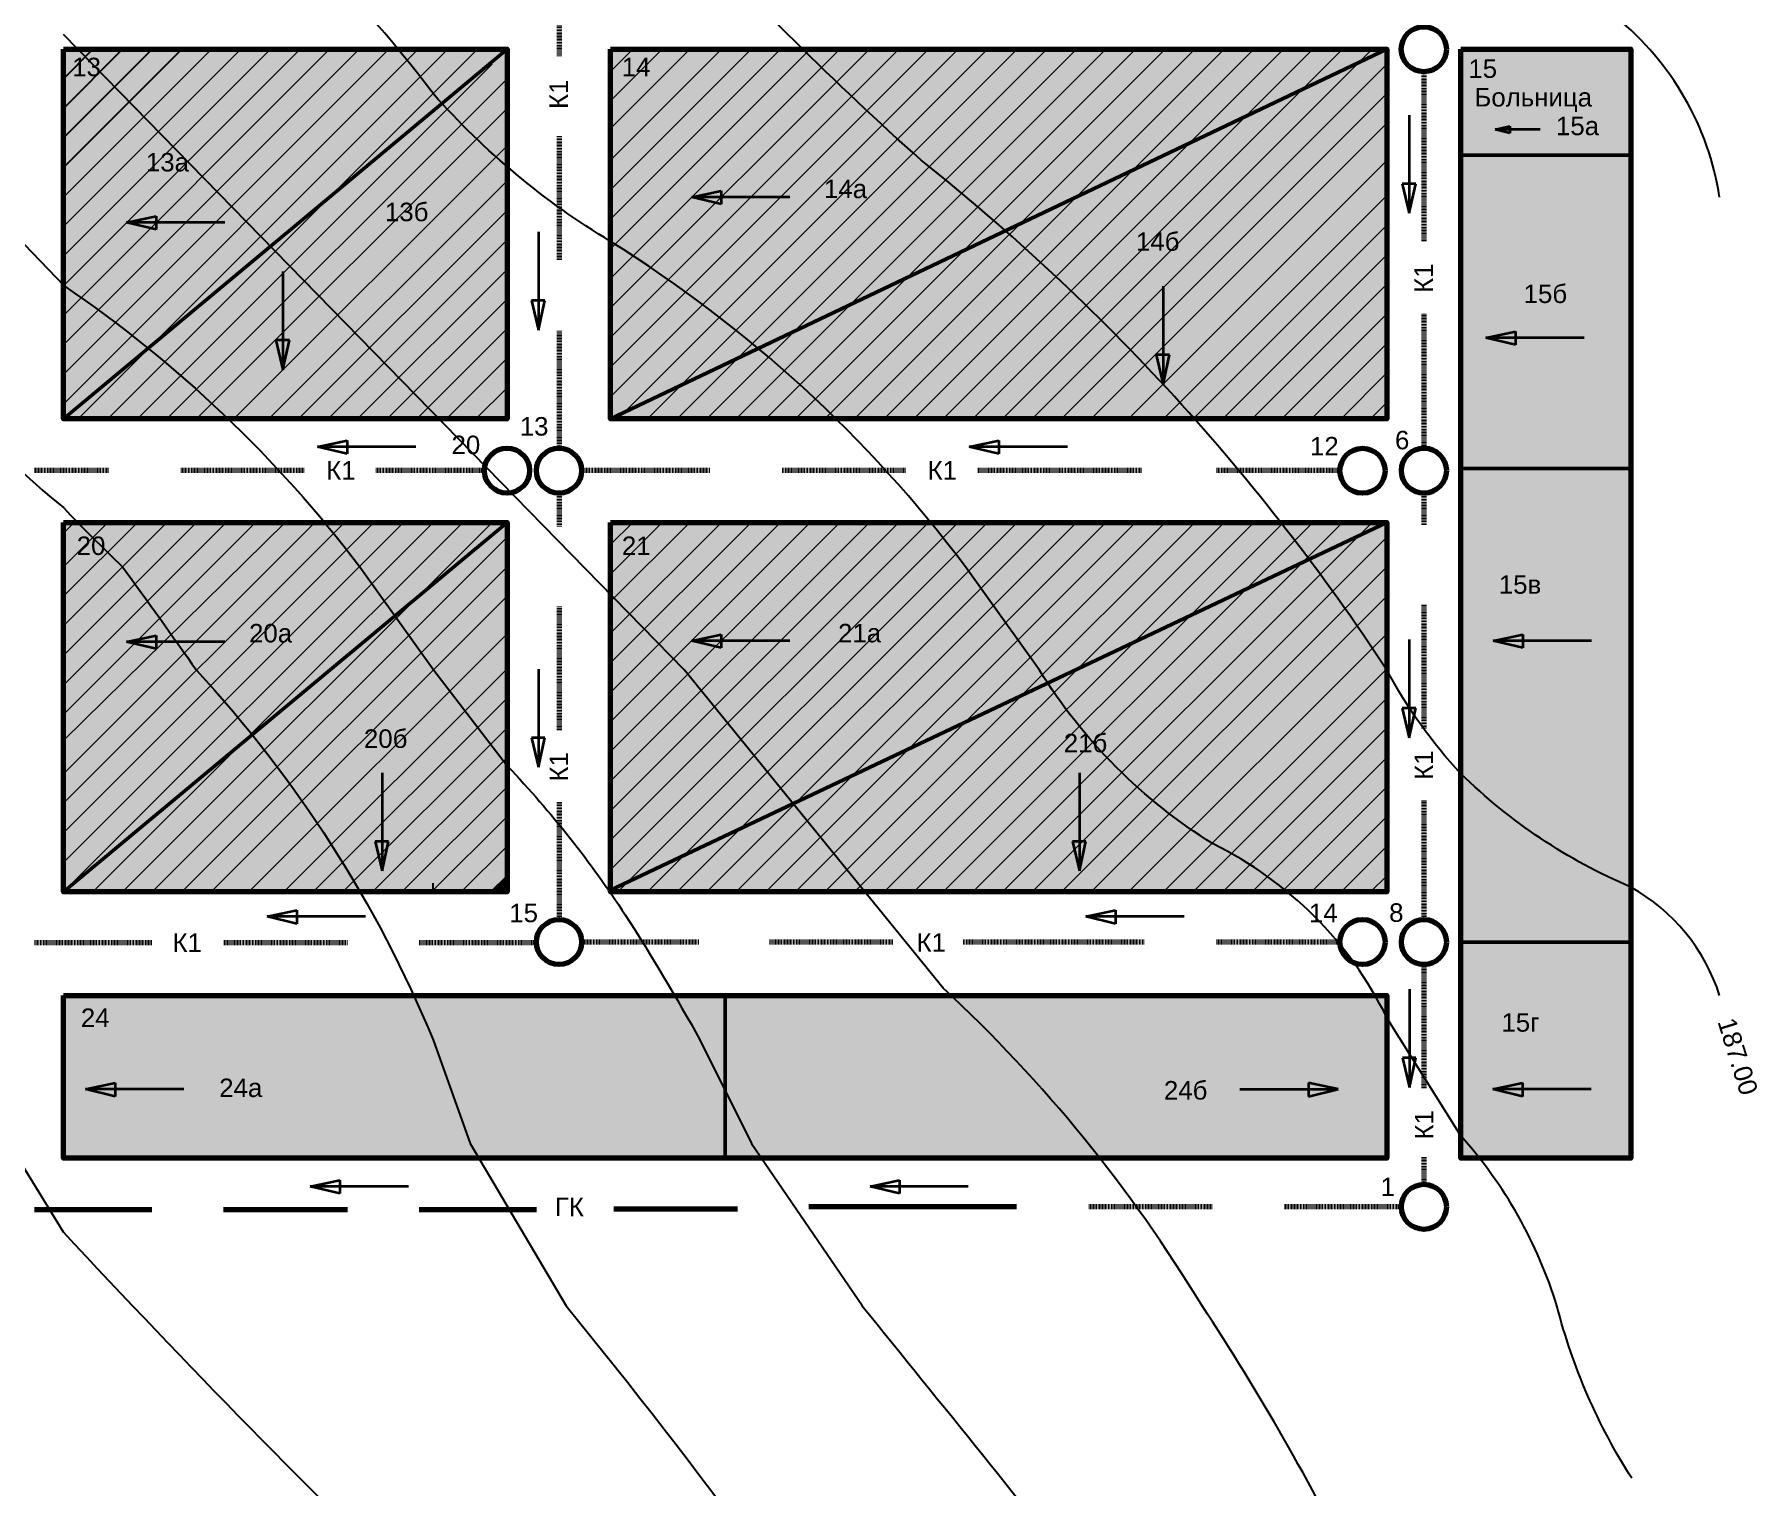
# Model space of a CAD drawing. Header units: inches. Extents: x 389 to 1188, y 268 to 818.
# Drawn here: x 765.9 to 998.9, y 483.1 to 679.5 of the extents above; entities that cross this region are included whole.
import ezdxf

# ---------------------------------------------------------------- set-up
doc = ezdxf.new("R2010")
doc.units = ezdxf.units.IN
doc.header["$MEASUREMENT"] = 0
doc.linetypes.add('штриховая2', pattern=[0.375, 0.25, -0.125])
for name, color, linetype, lineweight in [('горизонтали', 18, 'Continuous', 25), ('двухэтажная', 13, 'Continuous', 25), ('кварталы', 7, 'Continuous', 100), ('одноэтажная', 42, 'Continuous', 25), ('раздел кварталов', 7, 'Continuous', 50), ('Текст', 7, 'Continuous', 15)]:
    doc.layers.add(name, color=color, linetype=linetype, lineweight=lineweight)
doc.styles.get("Standard").update_dxf_attribs({"font": 'arial.ttf'})

msp = doc.modelspace()

# ---------------------------------------------------------------- hatches: boundary and pattern name
at = {"layer": 'горизонтали', "lineweight": 35, "ltscale": 0.25, "true_color": 0x636466}
h = msp.add_hatch(color=251, dxfattribs=at)
h.dxf.hatch_style = 1
h.paths.add_polyline_path([(981.80242, 663.18839), (981.80242, 677.50464), (958.80242, 677.50464), (958.80242, 663.18839)])
at = {"layer": 'горизонтали', "lineweight": 35, "ltscale": 0.25}
h = msp.add_hatch(color=13, dxfattribs=at)
h.dxf.hatch_style = 1
h.paths.add_polyline_path([(811.80242, 613.50464), (807.80242, 613.50464), (787.80242, 593.50464, -0.004211474), (789.70836, 591.41058)])
h.paths.add_polyline_path([(815.80242, 613.50464), (811.80242, 613.50464), (789.70836, 591.41058, -0.004215414), (791.58049, 589.28271)])
at = {"layer": 'двухэтажная', "ltscale": 0.25}
h = msp.add_hatch(color=13, dxfattribs=at)
h.dxf.hatch_style = 1
h.paths.add_polyline_path([(781.26019, 637.05278, 0.020766575), (769.8838, 645.50464), (769.80242, 645.58928), (769.80242, 627.50464)])
h.paths.add_polyline_path([(771.7559, 677.50464), (769.80242, 677.50464), (769.80242, 645.58928), (769.8838, 645.50464, -0.020766575), (781.26019, 637.05278), (797.80242, 650.83797)])
h.paths.add_polyline_path([(821.00326, 670.17201, -0.004326824), (819.80242, 671.50464, 0.012726826), (815.08586, 677.50464), (771.7559, 677.50464), (797.80242, 650.83797)])
h.paths.add_polyline_path([(829.80242, 677.50464), (815.08586, 677.50464, -0.012726826), (819.80242, 671.50464, 0.004326824), (821.00326, 670.17201)])
h.paths.add_polyline_path([(829.80242, 677.50464), (821.00326, 670.17201, 0.02957637), (829.80242, 661.64697)])
h.paths.add_polyline_path([(829.80242, 661.64697, -0.02957637), (821.00326, 670.17201), (797.80242, 650.83797), (820.59311, 627.50464), (829.80242, 627.50464)])
h.paths.add_polyline_path([(820.59311, 627.50464), (797.80242, 650.83797), (781.26019, 637.05278, -0.021151191), (792.08568, 627.50464)])
h.paths.add_polyline_path([(781.26019, 637.05278), (769.80242, 627.50464), (792.08568, 627.50464, 0.021151191)])
h = msp.add_hatch(color=13, dxfattribs=at)
h.dxf.hatch_style = 1
h.paths.add_polyline_path([(885.80242, 662.50464, -0.011913806), (869.79734, 677.50464), (843.80242, 677.50464), (843.80242, 651.50464, -0.034874925), (863.79418, 637.02453), (897.22511, 652.94402, 0.012639401)])
h.paths.add_polyline_path([(843.80242, 651.50464), (843.80242, 627.50464), (863.79418, 637.02453, 0.034874925)])
h.paths.add_polyline_path([(863.79418, 637.02453), (843.80242, 627.50464), (874.2921, 627.50464, 0.020005393)])
h.paths.add_polyline_path([(897.22511, 652.94402), (863.79418, 637.02453, -0.020005393), (874.2921, 627.50464), (922.76769, 627.50464, 0.030612865)])
h.paths.add_polyline_path([(948.80242, 675.50464), (948.80242, 677.50464), (897.22511, 652.94402, -0.030612865), (922.76769, 627.50464), (948.80242, 627.50464)])
h.paths.add_polyline_path([(948.80242, 677.50464), (869.79734, 677.50464, 0.011913806), (885.80242, 662.50464, -0.012639401), (897.22511, 652.94402)])
h = msp.add_hatch(color=13, dxfattribs=at)
h.dxf.hatch_style = 1
h.paths.add_polyline_path([(773.75103, 611.45325, -0.003272435), (771.72632, 613.50464), (771.27135, 613.50464), (769.80242, 612.0357), (769.80242, 607.50464)])
h.paths.add_polyline_path([(771.27135, 613.50464), (769.80242, 613.50464), (769.80242, 612.0357)], flags=17)
h.paths.add_polyline_path([(775.80242, 613.50464), (771.72632, 613.50464, 0.003272435), (773.75103, 611.45325)])
h.paths.add_polyline_path([(779.80242, 613.50464), (775.80242, 613.50464), (773.75103, 611.45325, 0.003211336), (775.76387, 609.4661)], flags=17)
h.paths.add_polyline_path([(783.80242, 613.50464), (779.80242, 613.50464), (775.76387, 609.4661, 0.003211866), (777.80242, 607.50464)], flags=17)
h.paths.add_polyline_path([(777.80242, 607.50464, -0.003211866), (775.76387, 609.4661), (769.80242, 603.50464), (769.80242, 599.50464)])
h.paths.add_polyline_path([(775.76387, 609.4661, -0.003211336), (773.75103, 611.45325), (769.80242, 607.50464), (769.80242, 603.50464)])
h.paths.add_polyline_path([(787.80242, 613.50464), (783.80242, 613.50464), (777.80242, 607.50464, -0.000781837), (779.48516, 605.18738)], flags=17)
h.paths.add_polyline_path([(777.80242, 607.50464), (769.80242, 599.50464), (769.80242, 595.50464), (779.48516, 605.18738, 0.000781837)])
h.paths.add_polyline_path([(791.80242, 613.50464), (787.80242, 613.50464), (779.48516, 605.18738, -0.000782229), (781.16148, 602.86371)], flags=17)
h.paths.add_polyline_path([(795.80242, 613.50464), (791.80242, 613.50464), (781.16148, 602.86371, -0.000782629), (782.83138, 600.5336)], flags=17)
h.paths.add_polyline_path([(799.80242, 613.50464), (795.80242, 613.50464), (782.83138, 600.5336, -0.000735045), (784.3931, 598.34042)], flags=17)
h.paths.add_polyline_path([(803.80242, 613.50464), (799.80242, 613.50464), (784.3931, 598.34042, -0.000831447), (786.15186, 595.85408)], flags=17)
h.paths.add_polyline_path([(806.32965, 612.03187, 0.002792342), (805.11904, 613.50464), (803.80242, 613.50464), (786.15186, 595.85408, -0.00078388), (787.80242, 593.50464)])
h.paths.add_polyline_path([(808.10611, 609.80833, 0.004168537), (806.32965, 612.03187), (787.80242, 593.50464, -0.004211474), (789.70836, 591.41058)], flags=16)
h.paths.add_polyline_path([(811.80242, 613.50464), (807.80242, 613.50464), (806.32965, 612.03187, -0.004168537), (808.10611, 609.80833)], flags=16)
h.paths.add_polyline_path([(807.80242, 613.50464), (805.11904, 613.50464, -0.002792342), (806.32965, 612.03187)])
h.paths.add_polyline_path([(815.80242, 613.50464), (811.80242, 613.50464), (808.10611, 609.80833, -0.004176911), (809.8487, 607.55092)], flags=16)
h.paths.add_polyline_path([(819.80242, 613.50464), (815.80242, 613.50464), (809.8487, 607.55092, -0.000085081), (809.8838, 607.50464), (811.51656, 605.21878)], flags=17)
h.paths.add_polyline_path([(823.80242, 613.50464), (819.80242, 613.50464), (811.51656, 605.21878), (813.18323, 602.88545)])
h.paths.add_polyline_path([(827.80242, 613.50464), (823.80242, 613.50464), (813.18323, 602.88545), (814.62955, 600.86059), (817.80242, 603.50464)])
h.paths.add_polyline_path([(829.80242, 611.50464), (829.80242, 613.50464), (817.80242, 603.50464), (814.84989, 600.55211), (816.51656, 598.21878)])
h.paths.add_polyline_path([(829.80242, 613.50464), (827.80242, 613.50464), (817.80242, 603.50464)])
h.paths.add_polyline_path([(829.80242, 607.50464), (829.80242, 611.50464), (816.51656, 598.21878), (818.18323, 595.88545)])
h.paths.add_polyline_path([(829.80242, 603.50464), (829.80242, 607.50464), (818.18323, 595.88545), (819.84989, 593.55211)])
h.paths.add_polyline_path([(829.80242, 598.44217), (829.80242, 603.50464), (819.84989, 593.55211), (819.8838, 593.50464), (822.04949, 590.68925)])
h.paths.add_polyline_path([(829.80242, 593.71021), (829.80242, 598.44217), (822.04949, 590.68925), (824.10687, 588.01466)])
h.paths.add_polyline_path([(829.80242, 589.71021), (829.80242, 593.71021), (824.10687, 588.01466), (825.846, 585.75379)])
h.paths.add_polyline_path([(829.80242, 589.71021), (825.846, 585.75379), (827.58513, 583.49292), (829.80242, 585.71021)])
h.paths.add_polyline_path([(829.80242, 585.71021), (827.58513, 583.49292), (829.32426, 581.23205), (829.80242, 581.71021)])
h.paths.add_polyline_path([(829.80242, 581.71021), (829.32426, 581.23205), (829.80242, 580.61044)])
h.paths.add_polyline_path([(829.80242, 580.61044), (829.32426, 581.23205), (811.59685, 563.50464), (815.59685, 563.50464), (829.80242, 577.71021)])
h.paths.add_polyline_path([(829.32426, 581.23205), (827.58513, 583.49292), (809.07392, 564.98171, -0.002545692), (809.93868, 563.50464), (811.59685, 563.50464)])
h.paths.add_polyline_path([(829.80242, 565.71021), (827.59685, 563.50464), (829.80242, 563.50464)], flags=0)
h.paths.add_polyline_path([(829.80242, 565.71021), (829.80242, 569.71021), (823.59685, 563.50464), (827.59685, 563.50464)], flags=16)
h.paths.add_polyline_path([(829.80242, 569.71021), (829.80242, 573.71021), (819.80242, 563.71021), (819.80242, 563.50464), (823.59685, 563.50464)], flags=16)
h.paths.add_polyline_path([(829.80242, 573.71021), (829.80242, 577.71021), (815.59685, 563.50464), (819.59685, 563.50464)], flags=17)
h.paths.add_polyline_path([(809.07392, 564.98171), (807.59685, 563.50464), (809.93868, 563.50464, 0.002545692)])
h.paths.add_polyline_path([(807.56756, 567.47536), (803.59685, 563.50464), (807.59685, 563.50464), (809.07392, 564.98171, 0.004333076)])
h.paths.add_polyline_path([(827.58513, 583.49292), (825.846, 585.75379), (807.56756, 567.47536, -0.004333076), (809.07392, 564.98171)])
h.paths.add_polyline_path([(809.8487, 607.55092, 0.004176911), (808.10611, 609.80833), (789.70836, 591.41058, -0.004215414), (791.58049, 589.28271)], flags=16)
h.paths.add_polyline_path([(819.80242, 613.50464), (807.80242, 613.50464), (769.80242, 575.50464), (769.80242, 563.50464)])
h.paths.add_polyline_path([(813.18323, 602.88545), (811.51656, 605.21878), (793.4187, 587.12092, -0.004226948), (795.22285, 584.92507)], flags=17)
h.paths.add_polyline_path([(814.62955, 600.86059), (813.18323, 602.88545), (795.22285, 584.92507, -0.000270528), (795.33705, 584.7835)], flags=17)
h.paths.add_polyline_path([(814.84989, 600.55211), (814.62955, 600.86059), (795.33705, 584.7835, -0.003964038), (796.99277, 582.69499)], flags=17)
h.paths.add_polyline_path([(816.51656, 598.21878), (814.84989, 600.55211), (796.99277, 582.69499, -0.004243459), (798.72826, 580.43048)], flags=17)
h.paths.add_polyline_path([(818.18323, 595.88545), (816.51656, 598.21878), (798.72826, 580.43048, -0.004253633), (800.42908, 578.1313)], flags=17)
h.paths.add_polyline_path([(819.84989, 593.55211), (818.18323, 595.88545), (800.42908, 578.1313, -0.004265122), (802.09497, 575.7972)])
h.paths.add_polyline_path([(822.04949, 590.68925), (819.84842, 593.55064), (802.09497, 575.7972, -0.005416607), (804.15281, 572.79256)])
h.paths.add_polyline_path([(824.10687, 588.01466), (822.04949, 590.68925), (804.15281, 572.79256, -0.005084052), (806.02466, 569.93245)])
h.paths.add_polyline_path([(825.846, 585.75379), (824.10687, 588.01466), (806.02466, 569.93245, -0.004315299), (807.56756, 567.47536)])
h.paths.add_polyline_path([(807.56756, 567.47536, 0.004315299), (806.02466, 569.93245), (799.59685, 563.50464), (803.59685, 563.50464)])
h.paths.add_polyline_path([(806.02466, 569.93245, 0.005084052), (804.15281, 572.79256), (794.86489, 563.50464), (799.59685, 563.50464)])
h.paths.add_polyline_path([(804.15281, 572.79256, 0.005416607), (802.09497, 575.7972), (789.80242, 563.50464), (794.86489, 563.50464)])
h.paths.add_polyline_path([(802.09497, 575.7972, 0.004265122), (800.42908, 578.1313), (785.80242, 563.50464), (789.80242, 563.50464)])
h.paths.add_polyline_path([(800.42908, 578.1313, 0.004253633), (798.72826, 580.43048), (781.80242, 563.50464), (785.80242, 563.50464)])
h.paths.add_polyline_path([(798.72826, 580.43048, 0.004243459), (796.99277, 582.69499), (777.80242, 563.50464), (781.80242, 563.50464)])
h.paths.add_polyline_path([(796.99277, 582.69499, 0.003964038), (795.33705, 584.7835), (793.80242, 583.50464), (773.80242, 563.50464), (777.80242, 563.50464)])
h.paths.add_polyline_path([(793.80242, 583.50464), (795.22285, 584.92507, 0.004226948), (793.4187, 587.12092), (769.80242, 563.50464)])
h.paths.add_polyline_path([(793.80242, 583.50464), (769.80242, 563.50464), (773.80242, 563.50464)], flags=17)
h.paths.add_polyline_path([(787.80242, 593.50464, 0.00078388), (786.15186, 595.85408), (769.80242, 579.50464), (769.80242, 575.50464)])
h.paths.add_polyline_path([(784.3931, 598.34042, 0.000735045), (782.83138, 600.5336), (769.80242, 587.50464), (769.80242, 583.98182)])
h.paths.add_polyline_path([(786.15186, 595.85408, 0.000831447), (784.3931, 598.34042), (769.80242, 583.98182), (769.80242, 579.50464)])
h.paths.add_polyline_path([(782.83138, 600.5336, 0.000782629), (781.16148, 602.86371), (769.80242, 591.50464), (769.80242, 587.50464)])
h.paths.add_polyline_path([(781.16148, 602.86371, 0.000782229), (779.48516, 605.18738), (769.80242, 595.50464), (769.80242, 591.50464)])
h.paths.add_polyline_path([(819.80242, 613.50464), (815.80242, 613.50464), (809.84989, 607.55211), (811.51656, 605.21878)], flags=16)
h = msp.add_hatch(color=13, dxfattribs=at)
h.dxf.hatch_style = 1
h.paths.add_polyline_path([(853.80242, 593.50464), (843.80242, 603.74273), (843.80242, 563.73786), (868.50226, 575.44483)])
h.paths.add_polyline_path([(891.80242, 607.50464, 0.0107651), (887.09209, 613.50464), (843.80242, 613.50464), (843.80242, 603.74273), (853.80242, 593.50464), (868.50226, 575.44483), (902.92028, 591.75791, -0.007123914), (901.80242, 593.50464)])
h.paths.add_polyline_path([(938.27075, 608.51295, 0.005334704), (934.4471, 613.50464), (887.09209, 613.50464, -0.0107651), (891.80242, 607.50464), (901.80242, 593.50464, 0.007123914), (902.92028, 591.75791)])
h.paths.add_polyline_path([(948.80242, 613.50464), (934.4471, 613.50464, -0.005334704), (938.27075, 608.51295)])
h.paths.add_polyline_path([(948.80242, 613.50464), (938.27075, 608.51295, -0.015558811), (948.80242, 593.50464)])
h.paths.add_polyline_path([(948.80242, 593.50464, 0.015558811), (938.27075, 608.51295), (902.92028, 591.75791, 0.108473864), (925.30242, 570.00464, -0.058258187), (935.36138, 563.50464), (948.80242, 563.50464)])
h.paths.add_polyline_path([(902.92028, 591.75791), (868.50226, 575.44483), (878.22102, 563.50464), (935.36138, 563.50464, 0.058258187), (925.30242, 570.00464, -0.108473864)])
h.paths.add_polyline_path([(868.50226, 575.44483), (843.80242, 563.73786), (843.80242, 563.50464), (878.22102, 563.50464)])
h = msp.add_hatch(dxfattribs=at)
h.set_pattern_fill('ANSI31', color=256)
h.set_pattern_definition([(45, (-7417.59391, -1774.70748), (-0.0883883476, 0.0883883476), [])])
h.paths.add_polyline_path([(829.80242, 565.71021), (827.59685, 563.50464), (829.80242, 563.50464)])
h = msp.add_hatch(color=42, dxfattribs=at)
h.dxf.hatch_style = 1
h.paths.add_polyline_path([(948.80242, 549.50464), (947.20115, 549.50464, -0.016490525), (948.80242, 546.50464)])
h = msp.add_hatch(color=42, dxfattribs=at)
h.dxf.hatch_style = 1
h.paths.add_polyline_path([(958.80242, 530.50464), (958.80242, 527.50464), (961.31927, 527.50464, 0.015833849)])
at = {"layer": 'одноэтажная', "ltscale": 0.25}
h = msp.add_hatch(color=256, dxfattribs=at)
h.dxf.hatch_style = 1
h.paths.add_polyline_path([(981.80242, 663.18839), (958.80242, 663.18839), (958.80242, 620.78324), (981.80242, 620.78324)])
h.paths.add_polyline_path([(981.80242, 564.16069), (981.80242, 620.78324), (958.80242, 620.78324), (958.80242, 579.50464, 0.09271746)])
h.paths.add_polyline_path([(958.80242, 579.50464), (958.80242, 556.73668), (981.80242, 556.73668), (981.80242, 564.16069, -0.09271746)])
h.paths.add_polyline_path([(981.80242, 527.50464), (981.80242, 556.73668), (958.80242, 556.73668), (958.80242, 530.50464, -0.015833849), (961.31927, 527.50464)])
h = msp.add_hatch(color=256, dxfattribs=at)
h.dxf.hatch_style = 1
h.paths.add_polyline_path([(769.80242, 549.50464), (769.80242, 527.50464), (825.98423, 527.50464), (824.80242, 529.50464), (819.80242, 543.50464, 0.009736616), (817.18555, 549.50464)])
h.paths.add_polyline_path([(859.30242, 527.50464), (859.30242, 536.66741), (855.8838, 543.50464, 0.00583899), (852.47396, 549.50464), (817.18555, 549.50464, -0.009736616), (819.80242, 543.50464), (824.80242, 529.50464), (825.98423, 527.50464)])
h.paths.add_polyline_path([(859.30242, 549.50464), (852.47396, 549.50464, -0.00583899), (855.8838, 543.50464), (859.30242, 536.66741)], flags=17)
h.paths.add_polyline_path([(859.30242, 536.66741), (859.30242, 527.50464), (864.24744, 527.50464), (862.8838, 529.50464)], flags=17)
h.paths.add_polyline_path([(862.8838, 529.50464), (864.24744, 527.50464), (909.97052, 527.50464, 0.037254728), (889.87074, 549.50464), (859.30242, 549.50464), (859.30242, 536.66741)])
h.paths.add_polyline_path([(889.87074, 549.50464, -0.037254728), (909.97052, 527.50464), (948.80242, 527.50464), (948.80242, 546.50464, 0.016490525), (947.20115, 549.50464)])

# ---------------------------------------------------------------- linework, layer by layer
at = {"lineweight": 25, "ltscale": 0.25}
for p, q in [((769.80242, 627.50464), (769.80242, 677.50464)), ((769.80242, 677.50464), (829.80242, 677.50464)), ((769.80242, 627.50464), (769.80242, 677.50464)), ((769.80242, 677.50464), (827.80242, 677.50464)), ((829.80242, 677.50464), (829.80242, 627.50464)), ((829.80242, 677.50464), (829.80242, 627.50464)), ((843.80242, 677.50464), (948.80242, 677.50464)), ((843.80242, 627.50464), (843.80242, 677.50464)), ((843.80242, 677.50464), (948.80242, 677.50464)), ((843.80242, 627.50464), (843.80242, 677.50464)), ((948.80242, 677.50464), (948.80242, 627.50464)), ((948.80242, 677.50464), (948.80242, 627.50464)), ((958.80242, 677.50464), (958.80242, 527.50464)), ((981.80242, 677.50464), (958.80242, 677.50464)), ((981.80242, 527.50464), (981.80242, 677.50464)), ((829.80242, 627.50464), (769.80242, 627.50464)), ((827.80242, 627.50464), (769.80242, 627.50464)), ((948.80242, 627.50464), (843.80242, 627.50464)), ((948.80242, 627.50464), (843.80242, 627.50464)), ((769.80242, 613.50464), (829.80242, 613.50464)), ((769.80242, 613.50464), (769.80242, 563.50464)), ((829.80242, 613.50464), (829.80242, 563.50464)), ((843.80242, 563.50464), (843.80242, 613.50464)), ((843.80242, 613.50464), (948.80242, 613.50464)), ((843.80242, 613.50464), (948.80242, 613.50464)), ((843.80242, 563.50464), (843.80242, 613.50464)), ((948.80242, 613.73786), (948.80242, 563.73786)), ((948.80242, 613.50464), (948.80242, 563.50464)), ((948.80242, 613.50464), (948.80242, 563.50464)), ((829.80242, 563.50464), (769.80242, 563.50464)), ((948.80242, 563.50464), (843.80242, 563.50464)), ((948.80242, 563.50464), (843.80242, 563.50464)), ((769.80242, 549.50464), (769.80242, 527.50464)), ((948.80242, 549.50464), (769.80242, 549.50464)), ((948.80242, 527.50464), (948.80242, 549.50464)), ((769.80242, 527.50464), (948.80242, 527.50464)), ((958.80242, 527.50464), (979.80242, 527.50464)), ((958.80242, 527.50464), (981.80242, 527.50464))]:
    msp.add_line(p, q, dxfattribs=at)
at = {"lineweight": 20, "ltscale": 0.25}
for p, q in [((769.80242, 637.50464), (809.80242, 677.50464)), ((769.80242, 633.50464), (813.80242, 677.50464)), ((769.80242, 653.50464), (793.80242, 677.50464)), ((769.80242, 657.48103), (789.82602, 677.50464)), ((769.80242, 649.50464), (797.80242, 677.50464)), ((769.80242, 645.50464), (801.80242, 677.50464)), ((769.80242, 641.50464), (805.80242, 677.50464)), ((769.80242, 629.50464), (817.80242, 677.50464)), ((771.80242, 627.50464), (821.80242, 677.50464)), ((775.80242, 627.50464), (825.80242, 677.50464)), ((843.80242, 630.50464), (890.80242, 677.50464)), ((843.80242, 634.50464), (886.80242, 677.50464)), ((843.80242, 638.50464), (882.80242, 677.50464)), ((843.80242, 642.50464), (878.80242, 677.50464)), ((843.80242, 646.50464), (874.80242, 677.50464)), ((843.80242, 650.50464), (870.80242, 677.50464)), ((843.80242, 654.50464), (866.80242, 677.50464)), ((843.80242, 658.50464), (862.80242, 677.50464)), ((843.80242, 662.50464), (858.80242, 677.50464)), ((843.80242, 666.80079), (854.50627, 677.50464)), ((843.80242, 674.50464), (846.80242, 677.50464)), ((843.80242, 670.50464), (850.80242, 677.50464)), ((844.80242, 627.50464), (894.80242, 677.50464)), ((848.80242, 627.50464), (898.80242, 677.50464)), ((852.80242, 627.50464), (902.80242, 677.50464)), ((856.80242, 627.50464), (906.80242, 677.50464)), ((860.80242, 627.50464), (910.80242, 677.50464)), ((864.80242, 627.50464), (914.80242, 677.50464)), ((864.80242, 627.50464), (914.80242, 677.50464)), ((864.80242, 627.50464), (914.80242, 677.50464)), ((868.80242, 627.50464), (918.80242, 677.50464)), ((872.80242, 627.50464), (922.80242, 677.50464)), ((876.80242, 627.50464), (926.80242, 677.50464)), ((876.80242, 627.50464), (926.80242, 677.50464)), ((880.80242, 627.50464), (930.80242, 677.50464)), ((884.80242, 627.50464), (934.80242, 677.50464)), ((888.80242, 627.50464), (938.80242, 677.50464)), ((892.80242, 627.50464), (942.80242, 677.50464)), ((896.80242, 627.50464), (946.80242, 677.50464)), ((896.80242, 627.50464), (946.80242, 677.50464)), ((779.80242, 627.50464), (827.80242, 675.50464)), ((783.80242, 627.50464), (829.80242, 673.50464)), ((900.80242, 627.50464), (948.80242, 675.50464)), ((904.80242, 627.50464), (948.80242, 671.50464)), ((829.80242, 669.50464), (787.80242, 627.50464)), ((948.80242, 667.50464), (908.80242, 627.50464)), ((829.80242, 664.44217), (792.86489, 627.50464)), ((948.80242, 662.44217), (913.86489, 627.50464)), ((829.80242, 659.71021), (797.59685, 627.50464)), ((948.80242, 657.71021), (918.59685, 627.50464)), ((829.80242, 655.71021), (801.59685, 627.50464)), ((948.80242, 653.71021), (922.59685, 627.50464)), ((829.80242, 651.71021), (805.59685, 627.50464)), ((948.80242, 649.71021), (926.59685, 627.50464)), ((829.80242, 647.71021), (809.59685, 627.50464)), ((948.80242, 645.71021), (930.59685, 627.50464)), ((829.80242, 643.71021), (813.59685, 627.50464)), ((948.80242, 641.71021), (934.59685, 627.50464)), ((829.80242, 639.71021), (817.59685, 627.50464)), ((948.80242, 637.71021), (938.59685, 627.50464)), ((829.80242, 635.71021), (821.59685, 627.50464)), ((829.80242, 631.71021), (825.59685, 627.50464)), ((948.80242, 633.71021), (942.59685, 627.50464)), ((948.80242, 629.71021), (946.59685, 627.50464)), ((769.80242, 563.50464), (819.80242, 613.50464)), ((769.80242, 567.50464), (815.80242, 613.50464)), ((769.80242, 571.50464), (811.80242, 613.50464)), ((769.80242, 575.50464), (807.80242, 613.50464)), ((769.80242, 579.50464), (803.80242, 613.50464)), ((769.80242, 583.98182), (799.80242, 613.50464)), ((769.80242, 587.50464), (795.80242, 613.50464)), ((769.80242, 591.50464), (791.80242, 613.50464)), ((769.80242, 595.50464), (787.80242, 613.50464)), ((769.80242, 599.50464), (783.80242, 613.50464)), ((769.80242, 603.50464), (779.80242, 613.50464)), ((769.80242, 607.50464), (775.80242, 613.50464)), ((769.80242, 612.0357), (771.27135, 613.50464)), ((773.80242, 563.50464), (823.80242, 613.50464)), ((777.80242, 563.50464), (827.80242, 613.50464)), ((843.80242, 566.50464), (890.80242, 613.50464)), ((843.80242, 570.50464), (886.80242, 613.50464)), ((843.80242, 574.50464), (882.80242, 613.50464)), ((843.80242, 578.50464), (878.80242, 613.50464)), ((843.80242, 582.50464), (874.80242, 613.50464)), ((843.80242, 586.50464), (870.80242, 613.50464)), ((843.80242, 590.50464), (866.80242, 613.50464)), ((843.80242, 594.50464), (862.80242, 613.50464)), ((843.80242, 598.50464), (858.80242, 613.50464)), ((843.80242, 602.80079), (854.50627, 613.50464)), ((843.80242, 610.50464), (846.80242, 613.50464)), ((843.80242, 606.50464), (850.80242, 613.50464)), ((844.80242, 563.50464), (894.80242, 613.50464)), ((848.80242, 563.50464), (898.80242, 613.50464)), ((852.80242, 563.50464), (902.80242, 613.50464)), ((856.80242, 563.50464), (906.80242, 613.50464)), ((860.80242, 563.50464), (910.80242, 613.50464)), ((864.80242, 563.50464), (914.80242, 613.50464)), ((864.80242, 563.50464), (914.80242, 613.50464)), ((864.80242, 563.50464), (914.80242, 613.50464)), ((868.80242, 563.50464), (918.80242, 613.50464)), ((872.80242, 563.50464), (922.80242, 613.50464)), ((876.80242, 563.50464), (926.80242, 613.50464)), ((876.80242, 563.50464), (926.80242, 613.50464)), ((880.80242, 563.50464), (930.80242, 613.50464)), ((884.80242, 563.50464), (934.80242, 613.50464)), ((888.80242, 563.50464), (938.80242, 613.50464)), ((892.80242, 563.50464), (942.80242, 613.50464)), ((896.80242, 563.50464), (946.80242, 613.50464)), ((896.80242, 563.50464), (946.80242, 613.50464)), ((781.80242, 563.50464), (829.80242, 611.50464)), ((900.80242, 563.50464), (948.80242, 611.50464)), ((785.80242, 563.50464), (829.80242, 607.50464)), ((904.80242, 563.50464), (948.80242, 607.50464)), ((829.80242, 603.50464), (789.80242, 563.50464)), ((948.80242, 603.50464), (908.80242, 563.50464)), ((829.80242, 598.44217), (794.86489, 563.50464)), ((948.80242, 598.44217), (913.86489, 563.50464)), ((829.80242, 593.71021), (799.59685, 563.50464)), ((948.80242, 593.71021), (918.59685, 563.50464)), ((829.80242, 589.71021), (803.59685, 563.50464)), ((948.80242, 589.71021), (922.59685, 563.50464)), ((829.80242, 585.71021), (807.59685, 563.50464)), ((948.80242, 585.71021), (926.59685, 563.50464)), ((829.80242, 581.71021), (811.59685, 563.50464)), ((948.80242, 581.71021), (930.59685, 563.50464)), ((829.80242, 577.71021), (815.59685, 563.50464)), ((948.80242, 577.71021), (934.59685, 563.50464)), ((829.80242, 573.71021), (819.59685, 563.50464)), ((948.80242, 573.71021), (938.59685, 563.50464)), ((829.80242, 569.71021), (823.59685, 563.50464)), ((948.80242, 569.71021), (942.59685, 563.50464)), ((829.80242, 565.71021), (827.59685, 563.50464)), ((948.80242, 565.71021), (946.59685, 563.50464))]:
    msp.add_line(p, q, dxfattribs=at)
at = {"ltscale": 0.25}
for p, q in [((769.80242, 627.50464), (769.80242, 677.50464)), ((825.25288, 677.50464), (769.80242, 677.50464)), ((769.80242, 677.50464), (769.80242, 673.50464)), ((769.80242, 673.50464), (773.80242, 677.50464)), ((769.80242, 669.50464), (777.80242, 677.50464)), ((769.80242, 665.50464), (781.80242, 677.50464)), ((769.80242, 661.50464), (785.80242, 677.50464)), ((781.80242, 677.50464), (785.80242, 677.50464)), ((948.80242, 675.50464), (948.80242, 627.50464)), ((948.80242, 675.50464), (948.80242, 627.50464)), ((769.80242, 661.50464), (769.80242, 657.50464)), ((769.80242, 657.50464), (769.80242, 653.50464)), ((769.80242, 641.50464), (769.80242, 637.50464)), ((769.80242, 637.50464), (769.80242, 633.50464)), ((771.80242, 627.50464), (775.80242, 627.50464)), ((772.35195, 627.50464), (827.80242, 627.50464)), ((773.80242, 627.50464), (829.80242, 627.50464)), ((892.80242, 627.50464), (948.80242, 627.50464)), ((892.80242, 627.50464), (948.80242, 627.50464)), ((948.80242, 611.50464), (948.80242, 563.50464)), ((948.80242, 611.50464), (948.80242, 563.50464)), ((773.80242, 563.50464), (829.80242, 563.50464)), ((892.80242, 563.50464), (948.80242, 563.50464)), ((892.80242, 563.50464), (948.80242, 563.50464))]:
    msp.add_line(p, q, dxfattribs=at)
at = {"lineweight": 35, "ltscale": 0.25}
for p, q in [((951.82592, 668.60546), (951.82592, 655.31531)), ((963.43853, 666.64905), (965.439, 667.08499)), ((969.51256, 666.64905), (963.43853, 666.64905)), ((965.439, 666.17404), (963.43853, 666.64905)), ((965.439, 667.08499), (965.439, 666.17404)), ((854.77636, 657.47859), (858.7773, 658.35045)), ((868.06651, 657.47859), (854.77636, 657.47859)), ((858.7773, 656.52857), (854.77636, 657.47859)), ((858.7773, 658.35045), (858.7773, 656.52857)), ((950.8759, 659.31625), (951.82592, 655.31531)), ((952.69778, 659.31625), (950.8759, 659.31625)), ((951.82592, 655.31531), (952.69778, 659.31625)), ((778.35668, 654.0589), (782.35762, 654.93077)), ((782.35762, 654.93077), (782.35762, 653.10888)), ((791.64683, 654.0589), (778.35668, 654.0589)), ((782.35762, 653.10888), (778.35668, 654.0589)), ((834.06018, 652.81308), (834.06018, 639.52293)), ((799.49297, 647.42287), (799.49297, 634.13272)), ((833.11015, 643.52387), (834.06018, 639.52293)), ((834.93204, 643.52387), (833.11015, 643.52387)), ((834.06018, 639.52293), (834.93204, 643.52387)), ((918.5323, 645.4622), (918.5323, 632.17205)), ((962.1921, 638.45382), (966.19304, 639.32569)), ((966.19304, 639.32569), (966.19304, 637.5038)), ((798.54295, 638.13366), (799.49297, 634.13272)), ((800.36483, 638.13366), (798.54295, 638.13366)), ((799.49297, 634.13272), (800.36483, 638.13366)), ((975.48225, 638.45382), (962.1921, 638.45382)), ((966.19304, 637.5038), (962.1921, 638.45382)), ((917.58227, 636.17299), (918.5323, 632.17205)), ((919.40416, 636.17299), (917.58227, 636.17299)), ((918.5323, 632.17205), (919.40416, 636.17299)), ((804.15888, 623.72292), (808.15982, 624.59478)), ((808.15982, 624.59478), (808.15982, 622.77289)), ((892.32285, 623.72292), (896.32379, 624.59478)), ((896.32379, 624.59478), (896.32379, 622.77289)), ((817.44902, 623.72292), (804.15888, 623.72292)), ((808.15982, 622.77289), (804.15888, 623.72292)), ((905.613, 623.72292), (892.32285, 623.72292)), ((896.32379, 622.77289), (892.32285, 623.72292)), ((778.35668, 597.34905), (782.35762, 598.22091)), ((791.64683, 597.34905), (778.35668, 597.34905)), ((782.35762, 596.39903), (778.35668, 597.34905)), ((782.35762, 598.22091), (782.35762, 596.39903)), ((854.77636, 597.47859), (858.7773, 598.35045)), ((868.06651, 597.47859), (854.77636, 597.47859)), ((858.7773, 596.52857), (854.77636, 597.47859)), ((858.7773, 598.35045), (858.7773, 596.52857)), ((951.82592, 597.66104), (951.82592, 584.37089)), ((963.18743, 597.47859), (967.18837, 598.35045)), ((976.47758, 597.47859), (963.18743, 597.47859)), ((967.18837, 596.52857), (963.18743, 597.47859)), ((967.18837, 598.35045), (967.18837, 596.52857)), ((834.06018, 593.6601), (834.06018, 580.36995)), ((950.8759, 588.37183), (951.82592, 584.37089)), ((952.69778, 588.37183), (950.8759, 588.37183)), ((951.82592, 584.37089), (952.69778, 588.37183)), ((833.11015, 584.37089), (834.06018, 580.36995)), ((834.93204, 584.37089), (833.11015, 584.37089)), ((834.06018, 580.36995), (834.93204, 584.37089)), ((812.90134, 579.64042), (812.90134, 566.35027)), ((907.23283, 579.64042), (907.23283, 566.35027)), ((811.95132, 570.35121), (812.90134, 566.35027)), ((813.7732, 570.35121), (811.95132, 570.35121)), ((812.90134, 566.35027), (813.7732, 570.35121)), ((906.28281, 570.35121), (907.23283, 566.35027)), ((908.10469, 570.35121), (906.28281, 570.35121)), ((907.23283, 566.35027), (908.10469, 570.35121)), ((797.35611, 560.16847), (801.35705, 561.04033)), ((810.64626, 560.16847), (797.35611, 560.16847)), ((801.35705, 559.21845), (797.35611, 560.16847)), ((801.35705, 561.04033), (801.35705, 559.21845)), ((908.0767, 560.16847), (912.07764, 561.04033)), ((921.36685, 560.16847), (908.0767, 560.16847)), ((912.07764, 559.21845), (908.0767, 560.16847)), ((912.07764, 561.04033), (912.07764, 559.21845)), ((951.865, 550.35708), (951.865, 537.06693)), ((950.91498, 541.06787), (951.865, 537.06693)), ((952.73686, 541.06787), (950.91498, 541.06787)), ((951.865, 537.06693), (952.73686, 541.06787)), ((772.80384, 536.81294), (776.80478, 537.6848)), ((786.09399, 536.81294), (772.80384, 536.81294)), ((776.80478, 535.86292), (772.80384, 536.81294)), ((776.80478, 537.6848), (776.80478, 535.86292)), ((928.90644, 536.81294), (942.19659, 536.81294)), ((942.19659, 536.81294), (938.19565, 537.6848)), ((938.19565, 537.6848), (938.19565, 535.86292)), ((938.19565, 535.86292), (942.19659, 536.81294)), ((963.13372, 536.81294), (967.13466, 537.6848)), ((976.42386, 536.81294), (963.13372, 536.81294)), ((967.13466, 535.86292), (963.13372, 536.81294)), ((967.13466, 537.6848), (967.13466, 535.86292)), ((803.17016, 523.65317), (807.1711, 524.52503)), ((807.1711, 524.52503), (807.1711, 522.70315)), ((878.89401, 523.65317), (882.89495, 524.52503)), ((882.89495, 524.52503), (882.89495, 522.70315)), ((816.4603, 523.65317), (803.17016, 523.65317)), ((807.1711, 522.70315), (803.17016, 523.65317)), ((892.18415, 523.65317), (878.89401, 523.65317)), ((882.89495, 522.70315), (878.89401, 523.65317))]:
    msp.add_line(p, q, dxfattribs=at)
at = {"ltscale": 0.25}
for points in [[(769.80242, 677.50464), (829.80242, 677.50464), (829.80242, 627.50464), (769.80242, 627.50464)], [(843.80242, 677.50464), (948.80242, 677.50464), (948.80242, 627.50464), (843.80242, 627.50464)], [(843.80242, 613.50464), (948.80242, 613.50464), (948.80242, 563.50464), (843.80242, 563.50464)]]:
    msp.add_lwpolyline(points, close=True, dxfattribs=at)
at = {"color": 32, "lineweight": 70, "ltscale": 0.25}
for centre in [(953.79318, 677.50464), (829.80242, 620.50464), (836.83305, 620.50464), (945.50483, 620.48407), (953.80326, 620.50464), (836.83303, 556.73668), (945.50483, 556.73668), (953.80326, 556.73668), (953.80326, 520.91766)]:
    msp.add_circle(centre, 3.04806, dxfattribs=at)
at = {"layer": 'горизонтали', "color": 32, "linetype": 'штриховая2', "lineweight": 80, "ltscale": 0.25}
for p, q in [((836.83305, 681.07799), (836.83305, 676.51264)), ((953.79318, 674.45658), (953.79318, 651.44408)), ((836.83305, 665.73725), (836.83305, 648.97351)), ((953.79318, 641.73181), (953.80326, 623.5527)), ((836.83305, 639.40778), (836.83305, 623.5527)), ((775.88662, 620.50464), (765.85048, 620.50464)), ((802.36262, 620.50464), (785.59889, 620.50464)), ((826.75435, 620.50464), (812.07489, 620.50464)), ((857.22215, 620.50464), (839.88111, 620.50464)), ((883.69816, 620.50464), (866.93442, 620.50464)), ((915.59395, 620.50464), (893.41043, 620.50464)), ((942.46945, 620.50464), (925.70571, 620.50464)), ((836.83303, 617.45658), (836.83303, 612.89122)), ((953.80326, 617.45658), (953.80324, 613.18954)), ((836.83303, 602.11583), (836.83303, 585.35209)), ((953.80326, 602.33572), (953.80326, 585.57199)), ((836.83303, 575.63982), (836.83303, 559.78475)), ((953.80326, 575.85972), (953.80326, 560.00464)), ((781.74361, 556.62633), (765.88853, 556.62633)), ((808.21962, 556.62633), (791.45588, 556.62633)), ((833.78696, 556.62633), (817.93189, 556.62633)), ((855.73617, 556.73668), (839.88109, 556.73668)), ((881.98515, 556.73668), (865.22141, 556.73668)), ((915.98076, 556.73668), (891.42155, 556.73668)), ((942.45677, 556.73668), (925.69303, 556.73668)), ((953.80326, 553.68862), (953.80326, 536.92489)), ((953.80326, 527.64007), (953.80326, 523.96572)), ((925.18785, 520.91766), (908.42412, 520.91766)), ((950.7552, 520.91766), (934.90012, 520.91766))]:
    msp.add_line(p, q, dxfattribs=at)
at = {"layer": 'горизонтали', "ltscale": 0.25}
msp.add_line((819.80242, 563.50464), (819.80242, 564.71707), dxfattribs=at)
at = {"layer": 'горизонтали', "color": 32, "lineweight": 80, "ltscale": 0.25}
for p, q in [((781.74361, 520.49021), (765.88853, 520.49021)), ((808.21962, 520.49021), (791.45588, 520.49021)), ((833.78696, 520.49021), (817.93189, 520.49021)), ((860.99046, 520.60056), (844.22673, 520.60056)), ((898.71185, 520.91766), (870.61575, 520.91766))]:
    msp.add_line(p, q, dxfattribs=at)
at = {"layer": 'горизонтали', "ltscale": 0.25}
for points in [[(948.80242, 593.50464, 0.079773172), (885.80242, 662.50464, -0.050871271), (822.80242, 731.50464)], [(843.80242, 651.50464, -0.075785289), (819.80242, 671.50464, 0.09308726), (779.09223, 709.00693, -0.026123365), (769.80242, 716.50464)], [(993.80242, 657.50464, 0.18545147), (979.82026, 681.805, 0.228094986)], [(744.8838, 671.50464), (769.8838, 645.50464, -0.081343274), (809.8838, 607.50464)], [(725.80242, 657.64288, -0.030941409), (755.80242, 628.86828, 0.040655913), (769.80242, 615.50464, 0.012847068), (777.80242, 607.50464, -0.004697099), (787.80242, 593.50464, -0.088990871), (819.80242, 543.50464), (824.80242, 529.50464), (837.80242, 507.50464), (837.80242, 507.50464, -0.027606657), (887.9394, 438.83463, -0.096449459), (892.4704, 426.50464, 0.040841228), (892.92455, 425.15776, 0.040841228)], [(901.80242, 593.50464), (891.80242, 607.50464, 0.09267249), (843.80242, 651.50464)], [(872.41119, 410.75863, -0.047072779), (820.98707, 465.24399, -0.013416718), (769.80242, 517.50464), (753.80242, 543.50464), (713.80242, 593.50464, 0.121721877), (689.80242, 609.36032)], [(923.80242, 507.50464, 0.069553693), (888.80242, 550.50464), (853.80242, 593.50464)], [(958.80242, 530.50464), (948.80242, 546.50464, 0.165532908), (925.30242, 570.00464, -0.115687177), (901.80242, 593.50464)], [(993.80242, 549.50464, 0.190260348), (981.80242, 564.16069, -0.09271746), (958.80242, 579.50464, -0.063832133), (948.80242, 593.50464)], [(829.8838, 580.50464, -0.046462035), (845.78729, 560.40813, -0.016662741), (855.8838, 543.50464)], [(971.80242, 507.50464, 0.108046468), (958.80242, 530.50464)], [(926.33909, 431.11419, 0.067480208), (910.24014, 467.09185, 0.003333313), (877.80242, 507.50464)], [(944.74834, 470.86292, 0.032599755), (923.80242, 507.50464)], [(981.92601, 484.20175, -0.079497357), (971.80242, 507.50464)]]:
    msp.add_lwpolyline(points, format="xyb", dxfattribs=at)
for points in [[(853.80242, 593.50464), (769.80242, 679.50464)], [(809.8838, 607.50464), (819.8838, 593.50464), (829.8838, 580.50464)], [(855.8838, 543.50464), (862.8838, 529.50464), (877.8838, 507.50464)]]:
    msp.add_lwpolyline(points, dxfattribs=at)
at = {"layer": 'кварталы', "lineweight": 100, "ltscale": 0.25}
for points in [[(769.80242, 677.50464), (829.80242, 677.50464), (829.80242, 627.50464), (769.80242, 627.50464)], [(843.80242, 677.50464), (948.80242, 677.50464), (948.80242, 627.50464), (843.80242, 627.50464)], [(958.80242, 677.50464), (981.80242, 677.50464), (981.80242, 527.50464), (958.80242, 527.50464)], [(769.80242, 613.50464), (829.80242, 613.50464), (829.80242, 563.50464), (769.80242, 563.50464)], [(843.80242, 613.50464), (948.80242, 613.50464), (948.80242, 563.50464), (843.80242, 563.50464)]]:
    msp.add_lwpolyline(points, close=True, dxfattribs=at)
at = {"layer": 'раздел кварталов', "lineweight": 50, "ltscale": 0.25}
msp.add_line((829.80242, 677.50464), (769.80242, 627.50464), dxfattribs=at)
at = {"layer": 'раздел кварталов', "ltscale": 0.25}
for p, q in [((948.80242, 677.50464), (843.80242, 627.50464)), ((958.80242, 663.18839), (981.80242, 663.18839)), ((958.80242, 620.78324), (981.80242, 620.78324)), ((829.80242, 613.50464), (769.80242, 563.50464)), ((843.80242, 563.73786), (948.80242, 613.50464)), ((958.80242, 556.73668), (981.80242, 556.73668)), ((859.30242, 549.50464), (859.30242, 527.50464))]:
    msp.add_line(p, q, dxfattribs=at)
at = {"layer": 'раздел кварталов', "lineweight": 100, "ltscale": 0.25}
msp.add_lwpolyline([(769.80242, 549.50464), (948.80242, 549.50464), (948.80242, 527.50464), (769.80242, 527.50464)], close=True, dxfattribs=at)

# ---------------------------------------------------------------- texts
at = {"layer": 'горизонтали', "color": 0, "ltscale": 0.25}
for s, p in [('13', (770.99754, 673.85709)), ('14', (845.31388, 673.85709))]:
    msp.add_text(s, height=2.5, dxfattribs=at).set_placement(p)
at = {"layer": 'горизонтали', "lineweight": 15, "ltscale": 0.25}
msp.add_text('187.00', height=2.5, rotation=287.3252006, dxfattribs=at).set_placement((993.487, 545.98755))
at = {"layer": 'Текст', "ltscale": 0.25}
for s, p in [('15', (959.81967, 673.62693)), ('Больница', (960.63449, 669.7604)), ('15а', (971.66812, 665.88136)), ('13а', (780.95925, 660.97287)), ('14а', (872.66893, 657.36632)), ('13б', (813.28865, 654.24785)), ('14б', (914.85867, 650.23702)), ('15б', (967.2928, 643.17841)), ('13', (831.52351, 625.24391)), ('20', (822.29387, 622.73711)), ('12', (938.39811, 622.56458)), ('6', (949.89379, 623.38892)), ('К1', (805.34291, 619.2874)), ('К1', (886.67845, 619.2874)), ('20', (771.60309, 609.09202)), ('21', (845.3347, 609.09202)), ('15в', (963.93749, 603.84471)), ('20а', (794.9123, 597.26194)), ('21а', (874.57238, 597.2746)), ('21б', (905.10189, 582.40503)), ('15', (830.10642, 559.42038)), ('14', (938.25389, 559.42038)), ('8', (949.1032, 559.46752)), ('К1', (784.54995, 555.39425)), ('К1', (885.19246, 555.43395)), ('24', (772.16409, 545.25072)), ('24а', (790.87544, 535.77101)), ('24б', (918.63914, 535.43264)), ('1', (947.94475, 522.37869)), ('ГК', (836.26216, 519.65248))]:
    msp.add_text(s, height=2.5, dxfattribs=at).set_placement(p)
at = {"layer": 'Текст', "lineweight": 0, "ltscale": 0.25}
msp.add_text('К1', height=2.5, rotation=90, dxfattribs=at).set_placement((838.04089, 669.42041))
at = {"layer": 'Текст', "ltscale": 0.25}
for p in [(955.02525, 644.53814), (838.06511, 578.44616), (955.03534, 578.66605), (955.09192, 530.01895)]:
    msp.add_text('К1', height=2.5, rotation=90, dxfattribs=at).set_placement(p)
at = {"layer": 'Текст', "lineweight": 15, "ltscale": 0.25}
for s, p in [('20б', (810.44408, 583.00225)), ('15г', (964.29087, 544.61049))]:
    msp.add_text(s, height=2.5, dxfattribs=at).set_placement(p)

doc.saveas('drawing.dxf')
